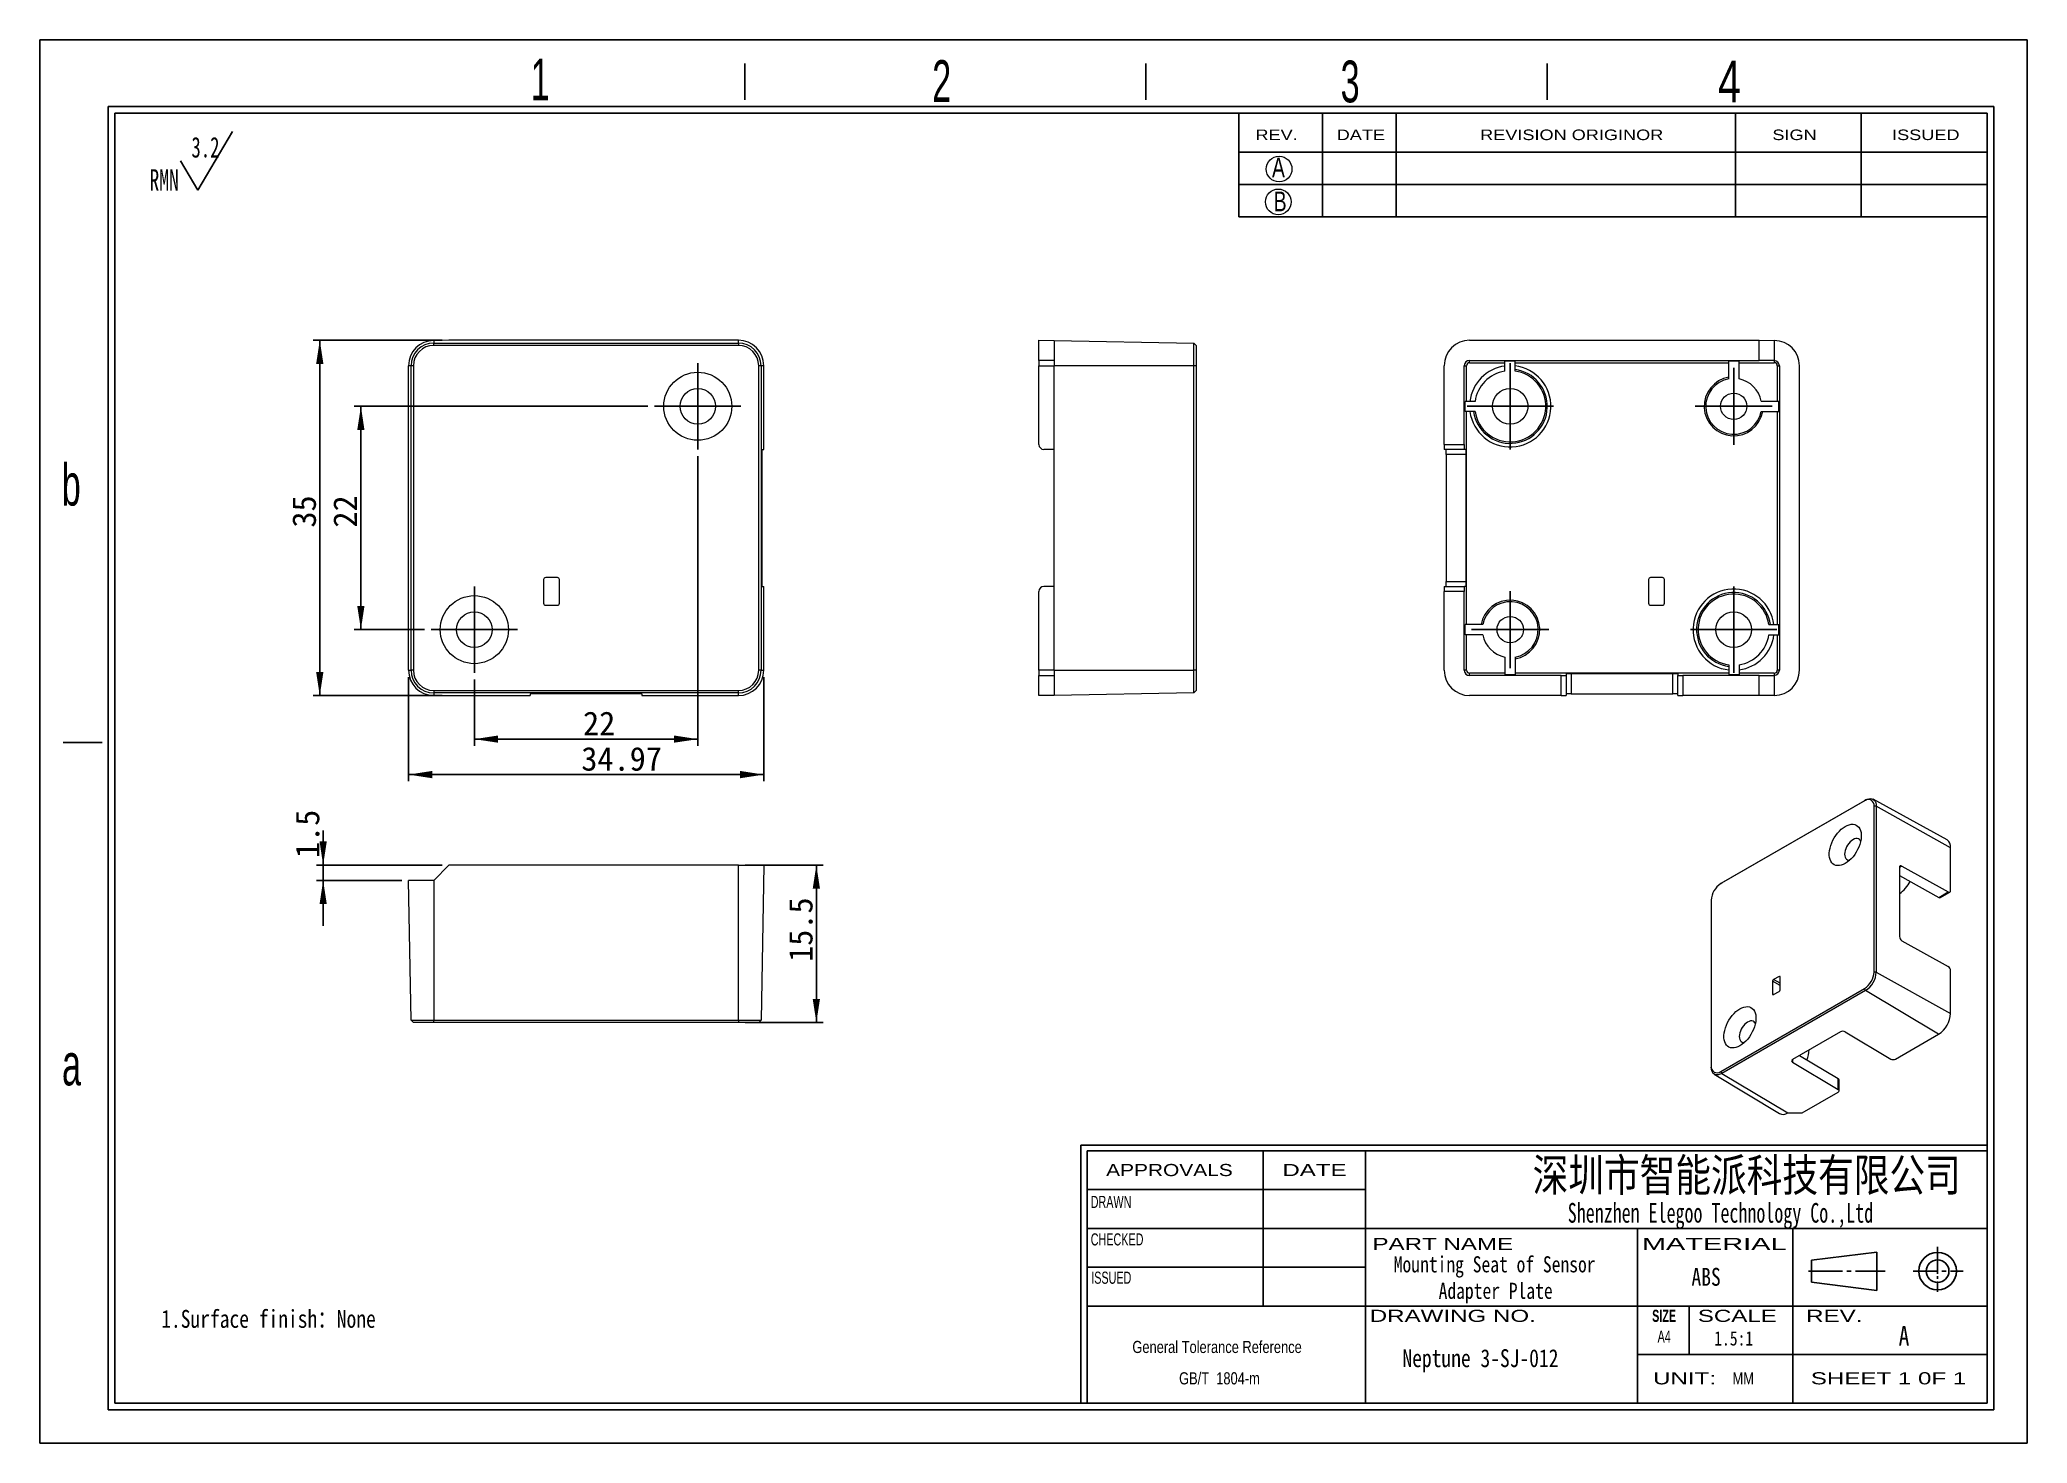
# Model space of a CAD drawing. Header units: millimetres. Extents: x 1 to 197, y 1 to 139.
import ezdxf

# ---------------------------------------------------------------- set-up
doc = ezdxf.new("R2010")
doc.units = ezdxf.units.MM
doc.header["$LTSCALE"] = 0.666667
doc.layers.add('SLD-0', color=179, linetype='Continuous')
doc.styles.add('SLDTEXTSTYLE0', font='SIMSUN.TTC', dxfattribs={"width": 0.67})
doc.styles.add('SLDTEXTSTYLE1', font='SIMSUN.TTC', dxfattribs={"width": 0.8})
doc.styles.add('SLDTEXTSTYLE10', font='ARIAL.TTF', dxfattribs={"width": 0.7584})
doc.styles.add('SLDTEXTSTYLE11', font='ARIAL.TTF', dxfattribs={"width": 1.2324})
doc.styles.add('SLDTEXTSTYLE12', font='ARIAL.TTF', dxfattribs={"width": 1.7064})
doc.styles.add('SLDTEXTSTYLE13', font='SIMSUN.TTC', dxfattribs={"width": 0.8, "bigfont": 'bigfont'})
doc.styles.add('SLDTEXTSTYLE14', font='SIMKAI.TTF', dxfattribs={"width": 0.67})
doc.styles.add('SLDTEXTSTYLE15', font='SIMSUN.TTC')
doc.styles.add('SLDTEXTSTYLE2', font='SIMFANG.TTF', dxfattribs={"width": 0.8})
doc.styles.add('SLDTEXTSTYLE3', font='SIMSUN.TTC', dxfattribs={"width": 0.8})
doc.styles.add('SLDTEXTSTYLE4', font='SIMSUN.TTC', dxfattribs={"width": 0.8, "bigfont": 'bigfont'})
doc.styles.add('SLDTEXTSTYLE5', font='ARIAL.TTF', dxfattribs={"width": 0.63516})
doc.styles.add('SLDTEXTSTYLE6', font='GOTHIC.TTF', dxfattribs={"width": 0.7304})
doc.styles.add('SLDTEXTSTYLE7', font='GOTHIC.TTF', dxfattribs={"width": 0.61171})
doc.styles.add('SLDTEXTSTYLE8', font='ARIALBD.TTF', dxfattribs={"width": 0.63516})
doc.styles.add('SLDTEXTSTYLE9', font='ARIAL.TTF', dxfattribs={"width": 1.422})
doc.dimstyles.new('SLDDIMSTYLE0', dxfattribs={"dimtxt": 2.333333, "dimasz": 2.333333, "dimexe": 0, "dimexo": 0.0625, "dimgap": 0.583333, "dimtad": 2, "dimrnd": 1e-09, "dimzin": 12, "dimdsep": 46, "dimtxsty": 'SLDTEXTSTYLE0', "dimsah": 1, "dimcen": 0.09, "dimadec": 0, "dimazin": 3, "dimtfac": 1, "dimtofl": 0, "dimtmove": 0, "dimatfit": 3, "dimfxl": 0, "dimfrac": 2, "dimtolj": 1, "dimtzin": 12, "dimarcsym": 0})
doc.dimstyles.new('SLDDIMSTYLE1', dxfattribs={"dimtxt": 2.333333, "dimasz": 2.333333, "dimexe": 0, "dimexo": 0.0625, "dimgap": 0.583333, "dimtad": 2, "dimrnd": 1e-09, "dimzin": 12, "dimdsep": 46, "dimtxsty": 'SLDTEXTSTYLE0', "dimsah": 1, "dimcen": 0.09, "dimadec": 0, "dimazin": 3, "dimtfac": 1, "dimtmove": 0, "dimatfit": 0, "dimfxl": 0, "dimfrac": 2, "dimtolj": 1, "dimtzin": 12, "dimarcsym": 0})

# ---------------------------------------------------------------- blocks, each defined once
blk = doc.blocks.new('SW_NOTE_0')
at = {"layer": 'SLD-0', "color": 0}
for q in [(8.18, 6.17), (3.07, 3.28)]:
    blk.add_line((4.77, 0.4), q, dxfattribs=at)
at = {"layer": 'SLD-0', "color": 0, "attachment_point": 1, "style": 'SLDTEXTSTYLE0'}
for s, insert, char_height in [('3.2', (4.13, 5.63), 2.021), ('RMN', (0, 2.46), 2.117)]:
    blk.add_mtext(s, dxfattribs=dict(at, insert=insert, char_height=char_height))
blk = doc.blocks.new('SW_NOTE_1')
at = {"layer": 'SLD-0', "color": 0, "char_height": 1.5875, "attachment_point": 2, "style": 'SLDTEXTSTYLE3'}
for s, insert in [('Mounting Seat of Sensor ', (9.05, 1.85)), ('Adapter Plate', (9.15, -0.76))]:
    blk.add_mtext(s, dxfattribs=dict(at, insert=insert))
blk = doc.blocks.new('SW_NOTE_2')
at = {"layer": 'SLD-0', "color": 0, "char_height": 1.1951, "attachment_point": 2, "style": 'SLDTEXTSTYLE10'}
for s, insert in [('General Tolerance Reference ', (8.68, 1.54)), (' GB/T  1804-m', (8.74, -1.55))]:
    blk.add_mtext(s, dxfattribs=dict(at, insert=insert))
blk = doc.blocks.new('_D')
at = {"layer": 'SLD-0', "color": 5}
for p, q in [((40.68, 109.51), (27.97, 109.51)), ((28.63, 109.51), (28.63, 74.51)), ((40.68, 74.51), (27.97, 74.51))]:
    blk.add_line(p, q, dxfattribs=at)
for points in [[(28.63, 109.51), (28.27, 107.17), (28.99, 107.17)], [(28.63, 74.51), (28.99, 76.84), (28.27, 76.84)]]:
    blk.add_solid(points, dxfattribs=at)
at = {"layer": 'SLD-0', "color": 5, "insert": (25.92, 91.06), "char_height": 2.333, "attachment_point": 1, "rotation": 90, "style": 'SLDTEXTSTYLE15'}
blk.add_mtext('35', dxfattribs=at)
blk = doc.blocks.new('_D_1')
at = {"layer": 'SLD-0', "color": 5}
for p, q in [((37.37, 76.34), (37.37, 66.07)), ((72.35, 76.34), (72.35, 66.07)), ((37.37, 66.73), (72.35, 66.73))]:
    blk.add_line(p, q, dxfattribs=at)
for points in [[(37.37, 66.73), (39.71, 66.37), (39.71, 67.09)], [(72.35, 66.73), (70.01, 67.09), (70.01, 66.37)]]:
    blk.add_solid(points, dxfattribs=at)
at = {"layer": 'SLD-0', "color": 5, "insert": (54.38, 69.45), "char_height": 2.333, "attachment_point": 1, "style": 'SLDTEXTSTYLE15'}
blk.add_mtext('34.97', dxfattribs=at)
blk = doc.blocks.new('_D_2')
at = {"layer": 'SLD-0', "color": 5}
for p, q in [((60.93, 103.01), (32.01, 103.01)), ((32.68, 103.01), (32.68, 81.01)), ((38.93, 81.01), (32.01, 81.01))]:
    blk.add_line(p, q, dxfattribs=at)
for points in [[(32.68, 103.01), (32.32, 100.67), (33.03, 100.67)], [(32.68, 81.01), (33.03, 83.34), (32.32, 83.34)]]:
    blk.add_solid(points, dxfattribs=at)
at = {"layer": 'SLD-0', "color": 5, "insert": (29.96, 91.06), "char_height": 2.333, "attachment_point": 1, "rotation": 90, "style": 'SLDTEXTSTYLE15'}
blk.add_mtext('22', dxfattribs=at)
blk = doc.blocks.new('_D_3')
at = {"layer": 'SLD-0', "color": 5}
for p, q in [((65.85, 98.09), (65.85, 69.56)), ((43.85, 76.09), (43.85, 69.56)), ((43.85, 70.22), (65.85, 70.22))]:
    blk.add_line(p, q, dxfattribs=at)
for points in [[(43.85, 70.22), (46.18, 69.87), (46.18, 70.58)], [(65.85, 70.22), (63.51, 70.58), (63.51, 69.87)]]:
    blk.add_solid(points, dxfattribs=at)
at = {"layer": 'SLD-0', "color": 5, "insert": (54.55, 72.94), "char_height": 2.333, "attachment_point": 1, "style": 'SLDTEXTSTYLE15'}
blk.add_mtext('22', dxfattribs=at)
blk = doc.blocks.new('SW_CENTERMARKSYMBOL_0')
at = {"layer": 'SLD-0', "color": 0}
for p, q in [((0, 2.5), (0, 4.25)), ((0, 0), (0, 2.5)), ((-2.5, 0), (-4.25, 0)), ((0, 0), (-2.5, 0)), ((0, 0), (0, -2.5)), ((0, 0), (2.5, 0)), ((2.5, 0), (4.25, 0)), ((0, -2.5), (0, -4.25))]:
    blk.add_line(p, q, dxfattribs=at)
blk = doc.blocks.new('SW_CENTERMARKSYMBOL_1')
at = {"layer": 'SLD-0', "color": 0}
for p, q in [((0, 2.5), (0, 4.25)), ((0, 0), (0, 2.5)), ((-2.5, 0), (-4.25, 0)), ((0, 0), (-2.5, 0)), ((0, 0), (0, -2.5)), ((0, 0), (2.5, 0)), ((2.5, 0), (4.25, 0)), ((0, -2.5), (0, -4.25))]:
    blk.add_line(p, q, dxfattribs=at)
blk = doc.blocks.new('SW_CENTERMARKSYMBOL_2')
at = {"layer": 'SLD-0', "color": 0}
for p, q in [((0, 2.5), (0, 4.25)), ((0, 0), (0, 2.5)), ((-2.5, 0), (-4.25, 0)), ((0, 0), (-2.5, 0)), ((0, 0), (0, -2.5)), ((0, 0), (2.5, 0)), ((2.5, 0), (4.25, 0)), ((0, -2.5), (0, -4.25))]:
    blk.add_line(p, q, dxfattribs=at)
blk = doc.blocks.new('SW_CENTERMARKSYMBOL_3')
at = {"layer": 'SLD-0', "color": 0}
for p, q in [((0, 2.5), (0, 4.25)), ((0, 0), (0, 2.5)), ((-2.5, 0), (-4.25, 0)), ((0, 0), (-2.5, 0)), ((0, 0), (0, -2.5)), ((0, 0), (2.5, 0)), ((2.5, 0), (4.25, 0)), ((0, -2.5), (0, -4.25))]:
    blk.add_line(p, q, dxfattribs=at)
blk = doc.blocks.new('SW_CENTERMARKSYMBOL_4')
at = {"layer": 'SLD-0', "color": 0}
for p, q in [((0, 2.5), (0, 3.8)), ((0, 0), (0, 2.5)), ((-2.5, 0), (-3.8, 0)), ((0, 0), (-2.5, 0)), ((0, 0), (0, -2.5)), ((0, 0), (2.5, 0)), ((2.5, 0), (3.8, 0)), ((0, -2.5), (0, -3.8))]:
    blk.add_line(p, q, dxfattribs=at)
blk = doc.blocks.new('SW_CENTERMARKSYMBOL_5')
at = {"layer": 'SLD-0', "color": 0}
for p, q in [((0, 2.5), (0, 3.8)), ((0, 0), (0, 2.5)), ((-2.5, 0), (-3.8, 0)), ((0, 0), (-2.5, 0)), ((0, 0), (0, -2.5)), ((0, 0), (2.5, 0)), ((2.5, 0), (3.8, 0)), ((0, -2.5), (0, -3.8))]:
    blk.add_line(p, q, dxfattribs=at)
blk = doc.blocks.new('SW_CENTERMARKSYMBOL_6')
at = {"layer": 'SLD-0', "color": 0}
for p, q in [((0, 2.5), (0, 4.25)), ((0, 0), (0, 2.5)), ((-2.5, 0), (-4.25, 0)), ((0, 0), (-2.5, 0)), ((0, 0), (0, -2.5)), ((0, 0), (2.5, 0)), ((2.5, 0), (4.25, 0)), ((0, -2.5), (0, -4.25))]:
    blk.add_line(p, q, dxfattribs=at)
blk = doc.blocks.new('SW_CENTERMARKSYMBOL_7')
at = {"layer": 'SLD-0', "color": 0}
for p, q in [((0, 2.5), (0, 4.25)), ((0, 0), (0, 2.5)), ((-2.5, 0), (-4.25, 0)), ((0, 0), (-2.5, 0)), ((0, 0), (0, -2.5)), ((0, 0), (2.5, 0)), ((2.5, 0), (4.25, 0)), ((0, -2.5), (0, -4.25))]:
    blk.add_line(p, q, dxfattribs=at)
blk = doc.blocks.new('_D_4')
at = {"layer": 'SLD-0', "color": 5}
for p, q in [((70.51, 57.81), (78.19, 57.81)), ((77.52, 57.81), (77.52, 42.31)), ((70.51, 42.31), (78.19, 42.31))]:
    blk.add_line(p, q, dxfattribs=at)
for points in [[(77.52, 57.81), (77.16, 55.48), (77.88, 55.48)], [(77.52, 42.31), (77.88, 44.64), (77.16, 44.64)]]:
    blk.add_solid(points, dxfattribs=at)
at = {"layer": 'SLD-0', "color": 5, "insert": (74.81, 48.28), "char_height": 2.333, "attachment_point": 1, "rotation": 90, "style": 'SLDTEXTSTYLE15'}
blk.add_mtext('15.5', dxfattribs=at)
blk = doc.blocks.new('_D_5')
at = {"layer": 'SLD-0', "color": 5}
for p, q in [((28.96, 57.81), (28.96, 61.23)), ((40.68, 57.81), (28.3, 57.81)), ((28.96, 57.81), (28.96, 56.31)), ((36.71, 56.31), (28.3, 56.31)), ((28.96, 56.31), (28.96, 51.82))]:
    blk.add_line(p, q, dxfattribs=at)
for points in [[(28.96, 57.81), (29.32, 60.14), (28.61, 60.14)], [(28.96, 56.31), (28.61, 53.98), (29.32, 53.98)]]:
    blk.add_solid(points, dxfattribs=at)
at = {"layer": 'SLD-0', "color": 5, "insert": (26.25, 58.51), "char_height": 2.333, "attachment_point": 1, "rotation": 90, "style": 'SLDTEXTSTYLE15'}
blk.add_mtext('1.5', dxfattribs=at)

msp = doc.modelspace()

# ---------------------------------------------------------------- linework, layer by layer
at = {"color": 7, "linetype": 'Continuous', "lineweight": 15}
for p, q in [((41.347, 109.506), (39.847, 109.48)), ((39.847, 109.48), (39.847, 109.24)), ((39.847, 109.006), (39.847, 109.24)), ((39.847, 109.24), (69.847, 109.24)), ((69.847, 109.006), (39.847, 109.006)), ((69.847, 109.506), (41.347, 109.506)), ((69.847, 109.24), (69.847, 109.506)), ((69.847, 109.24), (69.847, 109.006)), ((99.428, 107.532), (99.428, 109.506)), ((99.428, 109.506), (100.928, 109.48)), ((100.928, 109.48), (114.694, 109.24)), ((100.928, 109.48), (100.928, 107.006)), ((114.694, 107.006), (114.694, 109.24)), ((114.928, 109.006), (114.694, 109.24)), ((114.928, 109.006), (114.928, 107.006)), ((141.835, 109.506), (170.335, 109.506)), ((170.335, 107.532), (170.335, 109.506)), ((170.335, 109.506), (171.835, 109.48)), ((171.835, 109.48), (171.835, 107.506)), ((37.613, 107.006), (37.373, 107.006)), ((37.373, 77.006), (37.373, 107.006)), ((37.613, 77.006), (37.613, 107.006)), ((37.847, 107.006), (37.613, 107.006)), ((37.847, 107.006), (37.847, 77.006)), ((71.847, 77.006), (71.847, 107.006)), ((72.08, 107.006), (71.847, 107.006)), ((72.08, 107.006), (72.08, 77.006)), ((72.347, 107.006), (72.08, 107.006)), ((72.347, 99.256), (72.347, 107.006)), ((100.928, 107.506), (99.428, 107.532)), ((99.428, 107.532), (99.428, 107.006)), ((99.428, 99.256), (99.428, 107.006)), ((114.694, 107.006), (100.928, 107.006)), ((100.928, 77.006), (100.928, 107.006)), ((114.694, 77.006), (114.694, 107.006)), ((114.928, 107.006), (114.694, 107.006)), ((114.928, 107.006), (114.928, 77.006)), ((139.335, 99.256), (139.335, 107.006)), ((141.309, 99.256), (141.309, 107.006)), ((141.309, 107.006), (141.544, 107.006)), ((141.544, 103.481), (141.544, 107.006)), ((141.835, 107.532), (170.335, 107.532)), ((141.835, 107.297), (141.835, 107.532)), ((141.835, 107.297), (145.307, 107.297)), ((146.307, 107.454), (145.307, 107.454)), ((145.307, 106.466), (145.307, 107.454)), ((146.307, 106.474), (146.307, 107.454)), ((146.307, 107.297), (167.362, 107.297)), ((168.362, 107.454), (167.362, 107.454)), ((167.362, 105.715), (167.362, 107.454)), ((168.362, 105.705), (168.362, 107.454)), ((168.362, 107.297), (171.835, 107.297)), ((171.835, 107.506), (170.335, 107.532)), ((171.835, 107.506), (171.835, 107.297)), ((172.125, 107.006), (172.335, 107.006)), ((172.125, 107.006), (172.125, 103.506)), ((172.335, 107.006), (172.335, 77.006)), ((174.309, 77.006), (174.309, 107.006)), ((141.387, 102.481), (141.387, 103.481)), ((142.367, 103.481), (141.387, 103.481)), ((142.374, 102.481), (141.387, 102.481)), ((141.544, 81.506), (141.544, 102.481)), ((170.539, 103.506), (172.282, 103.506)), ((170.539, 102.506), (172.282, 102.506)), ((172.125, 102.506), (172.125, 81.506)), ((172.282, 102.506), (172.282, 103.506)), ((72.163, 98.256), (72.163, 85.756)), ((72.172, 98.756), (72.338, 98.756)), ((100.928, 98.756), (99.928, 98.756)), ((139.335, 99.256), (141.309, 99.256)), ((141.317, 98.756), (139.343, 98.756)), ((141.492, 98.256), (139.518, 98.256)), ((139.518, 98.256), (139.518, 85.756)), ((141.483, 98.756), (141.317, 98.756)), ((141.492, 85.756), (141.492, 98.256)), ((52.02, 86.131), (50.87, 86.131)), ((160.811, 86.131), (159.661, 86.131)), ((50.67, 85.931), (50.67, 83.605)), ((52.22, 83.605), (52.22, 85.931)), ((72.172, 85.256), (72.338, 85.256)), ((72.347, 77.006), (72.347, 84.756)), ((99.428, 77.006), (99.428, 84.756)), ((100.928, 85.256), (99.928, 85.256)), ((141.309, 84.756), (139.335, 84.756)), ((139.335, 77.006), (139.335, 84.756)), ((139.343, 85.256), (141.317, 85.256)), ((139.518, 85.756), (141.492, 85.756)), ((141.309, 77.006), (141.309, 84.756)), ((141.483, 85.256), (141.317, 85.256)), ((159.461, 85.931), (159.461, 83.605)), ((161.011, 83.605), (161.011, 85.931)), ((50.87, 83.405), (52.02, 83.405)), ((159.661, 83.405), (160.811, 83.405)), ((141.387, 80.506), (141.387, 81.506)), ((143.131, 81.506), (141.387, 81.506)), ((143.131, 80.506), (141.387, 80.506)), ((141.544, 77.006), (141.544, 80.506)), ((171.299, 81.506), (172.282, 81.506)), ((171.299, 80.506), (172.282, 80.506)), ((172.125, 80.506), (172.125, 77.006)), ((172.282, 80.506), (172.282, 81.506)), ((145.307, 78.307), (145.307, 76.558)), ((146.307, 78.297), (146.307, 76.558)), ((37.373, 77.006), (37.613, 77.006)), ((37.847, 77.006), (37.613, 77.006)), ((72.08, 77.006), (71.847, 77.006)), ((72.08, 77.006), (72.347, 77.006)), ((99.428, 77.006), (99.428, 76.48)), ((99.428, 76.48), (100.928, 76.506)), ((99.428, 74.506), (99.428, 76.48)), ((100.928, 77.006), (114.694, 77.006)), ((100.928, 77.006), (100.928, 74.532)), ((114.694, 74.773), (114.694, 77.006)), ((114.928, 77.006), (114.694, 77.006)), ((114.928, 77.006), (114.928, 75.006)), ((141.544, 77.006), (141.309, 77.006)), ((141.835, 76.48), (141.835, 76.716)), ((145.307, 76.716), (141.835, 76.716)), ((150.835, 76.48), (141.835, 76.48)), ((146.307, 76.558), (145.307, 76.558)), ((167.362, 76.716), (146.307, 76.716)), ((150.835, 74.506), (150.835, 76.48)), ((151.335, 76.654), (151.335, 76.489)), ((151.335, 76.489), (151.335, 74.515)), ((161.835, 76.663), (151.835, 76.663)), ((151.835, 76.663), (151.835, 74.689)), ((161.835, 74.689), (161.835, 76.663)), ((162.335, 76.654), (162.335, 76.489)), ((162.335, 74.515), (162.335, 76.489)), ((170.335, 76.48), (162.835, 76.48)), ((162.835, 76.48), (162.835, 74.506)), ((167.362, 77.538), (167.362, 76.558)), ((168.362, 76.558), (167.362, 76.558)), ((168.362, 77.546), (168.362, 76.558)), ((171.835, 76.716), (168.362, 76.716)), ((170.335, 76.48), (171.835, 76.506)), ((170.335, 74.506), (170.335, 76.48)), ((171.835, 76.716), (171.835, 76.506)), ((171.835, 76.506), (171.835, 74.532)), ((172.335, 77.006), (172.125, 77.006)), ((39.847, 75.006), (69.847, 75.006)), ((39.847, 75.006), (39.847, 74.773)), ((69.847, 74.773), (39.847, 74.773)), ((39.847, 74.773), (39.847, 74.532)), ((39.847, 74.532), (41.347, 74.506)), ((41.347, 74.506), (48.847, 74.506)), ((49.347, 74.681), (49.347, 74.515)), ((59.847, 74.689), (49.847, 74.689)), ((60.347, 74.681), (60.347, 74.515)), ((60.847, 74.506), (69.847, 74.506)), ((69.847, 74.773), (69.847, 75.006)), ((69.847, 74.506), (69.847, 74.773)), ((100.928, 74.532), (99.428, 74.506)), ((114.694, 74.773), (100.928, 74.532)), ((114.928, 75.006), (114.694, 74.773)), ((150.835, 74.506), (141.835, 74.506)), ((151.835, 74.689), (161.835, 74.689)), ((170.335, 74.506), (162.835, 74.506)), ((171.835, 74.532), (170.335, 74.506)), ((180.709, 64.155), (166.567, 55.991)), ((166.677, 56.055), (180.819, 64.219)), ((180.819, 64.219), (180.709, 64.155)), ((188.839, 60.297), (181.555, 64.298)), ((181.652, 47.28), (181.652, 63.611)), ((181.872, 63.611), (181.652, 63.611)), ((181.872, 63.611), (181.872, 47.28)), ((189.195, 59.529), (181.872, 63.611)), ((189.195, 55.31), (189.195, 59.529)), ((41.347, 57.809), (39.847, 56.309)), ((69.847, 57.809), (41.347, 57.809)), ((69.847, 42.543), (69.847, 57.809)), ((69.847, 57.809), (72.347, 57.809)), ((72.347, 57.809), (72.08, 42.543)), ((184.158, 57.573), (184.158, 50.768)), ((184.158, 56.789), (188.024, 54.634)), ((184.398, 57.711), (188.955, 55.171)), ((37.613, 42.543), (37.373, 56.309)), ((39.847, 56.309), (37.373, 56.309)), ((39.847, 56.309), (39.847, 42.543)), ((166.567, 55.991), (166.677, 56.055)), ((188.024, 54.634), (188.955, 55.171)), ((188.194, 54.619), (189.124, 55.156)), ((165.624, 54.358), (165.624, 38.027)), ((184.398, 50.363), (188.955, 47.822)), ((181.872, 47.28), (181.652, 47.28)), ((181.872, 47.28), (189.195, 43.198)), ((189.195, 43.198), (189.195, 47.417)), ((166.567, 37.483), (180.709, 45.647)), ((180.819, 45.456), (166.677, 37.292)), ((171.669, 46.375), (171.669, 45.109)), ((172.306, 46.851), (171.764, 46.538)), ((171.764, 45.055), (172.306, 45.368)), ((172.4, 45.531), (172.4, 46.797)), ((180.819, 45.456), (180.709, 45.647)), ((188.016, 41.156), (180.819, 45.456)), ((37.613, 42.543), (39.847, 42.543)), ((37.847, 42.309), (37.613, 42.543)), ((39.847, 42.309), (37.847, 42.309)), ((39.847, 42.543), (69.847, 42.543)), ((39.847, 42.309), (39.847, 42.543)), ((69.847, 42.309), (39.847, 42.309)), ((69.847, 42.543), (72.08, 42.543)), ((69.847, 42.543), (69.847, 42.309)), ((71.847, 42.309), (69.847, 42.309)), ((72.08, 42.543), (71.847, 42.309)), ((178.352, 41.392), (173.638, 38.671)), ((178.824, 41.388), (183.302, 38.712)), ((183.773, 38.707), (188.016, 41.156)), ((165.624, 38.027), (165.624, 37.9)), ((165.924, 37.224), (172.332, 33.339)), ((166.567, 37.483), (166.677, 37.292)), ((166.677, 37.292), (173.167, 33.415)), ((173.638, 38.394), (178.117, 35.719)), ((174.317, 39.063), (178.117, 36.793)), ((174.581, 33.401), (178.117, 35.442)), ((178.117, 35.719), (178.117, 36.793)), ((178.214, 35.579), (178.214, 36.654)), ((173.167, 33.415), (174.581, 33.401))]:
    msp.add_line(p, q, dxfattribs=at)
at = {"color": 8, "linetype": 'Continuous', "lineweight": 15}
for p, q in [((99.428, 107.006), (100.928, 107.006)), ((100.928, 77.006), (99.428, 77.006)), ((184.398, 57.711), (184.158, 57.573)), ((172.4, 45.953), (171.669, 46.375)), ((171.764, 45.055), (171.669, 45.109)), ((172.4, 46.171), (171.764, 46.538)), ((172.4, 46.797), (172.306, 46.851)), ((173.638, 38.671), (173.638, 38.394))]:
    msp.add_line(p, q, dxfattribs=at)
at = {"color": 7, "linetype": 'Continuous', "lineweight": 15, "flags": 128}
for points in [[(180.819, 64.219), (180.984, 64.299), (181.145, 64.347), (181.297, 64.362), (181.438, 64.344), (181.564, 64.292), (181.671, 64.209), (181.757, 64.096), (181.821, 63.957), (181.859, 63.793), (181.872, 63.611)], [(178.824, 57.977), (178.626, 57.877), (178.431, 57.807), (178.242, 57.769), (178.063, 57.763), (177.895, 57.789), (177.743, 57.847), (177.607, 57.935), (177.49, 58.053), (177.395, 58.199), (177.322, 58.37), (177.272, 58.563), (177.248, 58.776), (177.248, 59.005), (177.272, 59.247), (177.322, 59.497), (177.395, 59.752), (177.49, 60.008), (177.607, 60.26), (177.743, 60.506), (177.895, 60.74), (178.063, 60.959), (178.242, 61.16), (178.431, 61.34), (178.626, 61.495), (178.824, 61.624), (179.022, 61.724), (179.216, 61.793), (179.405, 61.831), (179.584, 61.838), (179.752, 61.811), (179.905, 61.754), (180.04, 61.665), (180.157, 61.547), (180.253, 61.402), (180.326, 61.231), (180.375, 61.038), (180.4, 60.825), (180.4, 60.596), (180.375, 60.354), (180.326, 60.104), (180.253, 59.849), (180.157, 59.593), (180.04, 59.34), (179.905, 59.095), (179.752, 58.861), (179.584, 58.641), (179.405, 58.44), (179.216, 58.261), (179.022, 58.105), (178.824, 57.977)], [(180.34, 60.169), (180.292, 60.254), (180.21, 60.342), (180.108, 60.401), (179.99, 60.428), (179.86, 60.423), (179.721, 60.386), (179.578, 60.318), (179.435, 60.22), (179.296, 60.097), (179.165, 59.952), (179.048, 59.789), (178.946, 59.612), (178.863, 59.429), (178.803, 59.243), (178.765, 59.061), (178.753, 58.889), (178.765, 58.73), (178.803, 58.592), (178.863, 58.476), (178.946, 58.388), (179.048, 58.329), (179.165, 58.302), (179.263, 58.303)], [(168.453, 40.014), (168.255, 39.914), (168.06, 39.844), (167.871, 39.806), (167.692, 39.8), (167.524, 39.826), (167.372, 39.884), (167.236, 39.973), (167.119, 40.091), (167.024, 40.236), (166.951, 40.407), (166.901, 40.6), (166.877, 40.813), (166.877, 41.042), (166.901, 41.284), (166.951, 41.534), (167.024, 41.789), (167.119, 42.045), (167.236, 42.297), (167.372, 42.543), (167.524, 42.777), (167.692, 42.996), (167.871, 43.197), (168.06, 43.377), (168.255, 43.532), (168.453, 43.661), (168.651, 43.761), (168.845, 43.83), (169.034, 43.869), (169.214, 43.875), (169.381, 43.849), (169.534, 43.791), (169.67, 43.702), (169.786, 43.584), (169.882, 43.439), (169.955, 43.268), (170.004, 43.075), (170.029, 42.862), (170.029, 42.633), (170.004, 42.391), (169.955, 42.141), (169.882, 41.886), (169.786, 41.63), (169.67, 41.377), (169.534, 41.132), (169.381, 40.898), (169.214, 40.679), (169.034, 40.477), (168.845, 40.298), (168.651, 40.142), (168.453, 40.014)], [(169.97, 42.206), (169.921, 42.291), (169.839, 42.379), (169.737, 42.438), (169.619, 42.465), (169.489, 42.46), (169.35, 42.423), (169.207, 42.355), (169.064, 42.257), (168.925, 42.134), (168.794, 41.989), (168.677, 41.826), (168.575, 41.649), (168.493, 41.466), (168.432, 41.28), (168.395, 41.098), (168.382, 40.926), (168.395, 40.768), (168.432, 40.629), (168.493, 40.513), (168.575, 40.425), (168.677, 40.366), (168.794, 40.339), (168.892, 40.34)], [(166.677, 37.292), (166.512, 37.212), (166.352, 37.164), (166.199, 37.149), (166.058, 37.167), (165.933, 37.218), (165.825, 37.301), (165.739, 37.414), (165.676, 37.554), (165.637, 37.717), (165.624, 37.9)]]:
    msp.add_lwpolyline(points, dxfattribs=at)
at = {"color": 7, "linetype": 'Continuous', "lineweight": 15}
for centre, radius in [((65.847, 103.006), 3.35), ((65.847, 103.006), 1.75), ((145.835, 103.006), 1.75), ((167.835, 103.006), 1.3), ((43.847, 81.006), 3.35), ((43.847, 81.006), 1.75), ((145.835, 81.006), 1.3), ((167.835, 81.006), 1.75)]:
    msp.add_circle(centre, radius, dxfattribs=at)
for centre, radius, start, end in [((39.847, 107.006), 2.474, 90, 180), ((39.847, 107.006), 2.234, 90, 180), ((39.847, 107.006), 2, 90, 180), ((69.847, 107.006), 2.5, 0, 90), ((69.847, 107.006), 2.234, 0, 90), ((69.847, 107.006), 2, 0, 90), ((141.835, 107.006), 2.5, 90, 180), ((171.835, 107.006), 2.474, 0, 90), ((141.835, 107.006), 0.526, 90, 180), ((141.835, 107.006), 0.291, 90, 180), ((145.835, 103.006), 4, 97.57788, 173.18654), ((145.835, 103.006), 4, 187.54835, 83.21602), ((145.835, 103.006), 3.651, 188.27472, 82.56404), ((145.835, 103.006), 3.5, 98.66823, 172.20753), ((145.835, 103.006), 3.5, 188.6344, 82.24129), ((167.835, 103.006), 2.907, 99.35346, 350.09629), ((167.835, 103.006), 2.75, 99.893, 349.52432), ((167.835, 103.006), 2.75, 10.47568, 78.94054), ((171.835, 107.006), 0.5, 0, 90), ((171.835, 107.006), 0.291, 0, 90), ((99.928, 99.256), 0.5, 180, 270), ((50.87, 85.931), 0.2, 90, 180), ((52.02, 85.931), 0.2, 0, 90), ((159.661, 85.931), 0.2, 90, 180), ((160.811, 85.931), 0.2, 0, 90), ((99.928, 84.756), 0.5, 90, 180), ((167.835, 81.006), 4, 7.18076, 263.21647), ((167.835, 81.006), 3.651, 7.87132, 262.56453), ((167.835, 81.006), 3.5, 8.21321, 262.24181), ((50.87, 83.605), 0.2, 180, 270), ((52.02, 83.605), 0.2, 270, 0), ((145.835, 81.006), 2.907, 279.35408, 170.09629), ((145.835, 81.006), 2.75, 279.89366, 169.52432), ((159.661, 83.605), 0.2, 180, 270), ((160.811, 83.605), 0.2, 270, 0), ((145.835, 81.006), 2.75, 190.47568, 258.94121), ((167.835, 81.006), 3.5, 278.66875, 351.78679), ((167.835, 81.006), 4, 277.57833, 352.81924), ((39.847, 77.006), 2.474, 180, 270), ((39.847, 77.006), 2.234, 180, 270), ((39.847, 77.006), 2, 180, 270), ((69.847, 77.006), 2, 270, 0), ((69.847, 77.006), 2.234, 270, 0), ((69.847, 77.006), 2.5, 270, 0), ((141.835, 77.006), 2.5, 180, 270), ((141.835, 77.006), 0.526, 180, 270), ((141.835, 77.006), 0.291, 180, 270), ((171.835, 77.006), 2.474, 270, 0), ((171.835, 77.006), 0.5, 270, 0), ((171.835, 77.006), 0.291, 270, 0), ((181.074, 63.699), 0.584, 351.31468, 128.67457), ((188.386, 59.621), 0.814, 353.45308, 56.18537), ((167.663, 54.27), 2.04, 122.4764, 177.5236), ((182.047, 57.909), 3.598, 305.92357, 331.65012), ((179.614, 47.368), 2.04, 302.4764, 357.5236), ((179.603, 47.374), 2.272, 302.38686, 357.61314), ((171.874, 46.366), 0.205, 122.60548, 177.39452), ((171.727, 45.1), 0.0582, 170.78596, 309.20329), ((172.343, 46.806), 0.0582, 350.78596, 129.20329), ((172.195, 45.54), 0.205, 302.60548, 357.39452), ((186.654, 43.304), 2.543, 302.38686, 357.61314), ((172.052, 39.906), 3.242, 336.9121, 354.9323), ((166.202, 37.939), 0.584, 171.31468, 308.67457), ((172.687, 34.062), 0.805, 243.81658, 306.54316)]:
    msp.add_arc(centre, radius, start, end, dxfattribs=at)
for centre, major_axis, ratio, start_param, end_param in [((72.172, 98.256), (0, 0.5), 0.0174551, 0, 1.5707963), ((72.338, 99.256), (0, 0.5), 0.0174551, 3.1415927, 4.712389), ((139.343, 99.256), (0, 0.5), 0.0174551, 1.5707963, 3.1415927), ((139.509, 98.256), (0, 0.5), 0.0174551, 4.712389, 6.2831853), ((141.317, 99.256), (0, 0.5), 0.0174551, 1.5707963, 3.1415927), ((141.483, 98.256), (0, 0.5), 0.0174551, 4.712389, 6.2831853), ((72.172, 85.756), (0, 0.5), 0.0174551, 1.5707963, 3.1415927), ((72.338, 84.756), (0, 0.5), 0.0174551, 4.712389, 6.2831853), ((139.343, 84.756), (0, 0.5), 0.0174551, 0, 1.5707963), ((139.509, 85.756), (0, 0.5), 0.0174551, 3.1415927, 4.712389), ((141.317, 84.756), (0, 0.5), 0.0174551, 0, 1.5707963), ((141.483, 85.756), (0, 0.5), 0.0174551, 3.1415927, 4.712389), ((150.835, 76.489), (0.5, 0), 0.0174551, 4.712389, 6.2831853), ((151.835, 76.654), (0.5, 0), 0.0174551, 1.5707963, 3.1415927), ((161.835, 76.654), (0.5, 0), 0.0174551, 0, 1.5707963), ((162.835, 76.489), (0.5, 0), 0.0174551, 3.1415927, 4.712389), ((48.847, 74.515), (0.5, 0), 0.0174551, 4.712389, 6.2831853), ((49.847, 74.681), (0.5, 0), 0.0174551, 1.5707963, 3.1415927), ((59.847, 74.681), (0.5, 0), 0.0174551, 0, 1.5707963), ((60.847, 74.515), (0.5, 0), 0.0174551, 3.1415927, 4.712389), ((150.835, 74.515), (0.5, 0), 0.0174551, 4.712389, 6.2831853), ((151.835, 74.681), (0.5, 0), 0.0174551, 1.5707963, 3.1415927), ((161.835, 74.681), (0.5, 0), 0.0174551, 0, 1.5707963), ((162.835, 74.515), (0.5, 0), 0.0174551, 3.1415927, 4.712389), ((184.398, 57.439), (-0.171, 0.286), 0.5873687, 5.4888317, 7.0596281), ((188.955, 55.443), (-0.171, 0.286), 0.5873687, 2.3472391, 3.9180354), ((188.024, 54.906), (-0.171, 0.286), 0.5873687, 2.3472391, 3.132556), ((184.398, 50.635), (-0.171, 0.286), 0.5873687, 0.7764428, 2.3472391), ((188.955, 47.55), (-0.171, 0.286), 0.5873687, 3.9180354, 5.4888317), ((178.588, 41.251), (0.333, -0.005), 0.5872749, 0.7944333, 2.3652297), ((173.874, 38.53), (0.333, -0.005), 0.5872749, 2.3652297, 3.936026), ((183.538, 38.848), (0.333, -0.005), 0.5872749, 3.936026, 5.5068223), ((177.881, 36.657), (0.333, -0.005), 0.5872749, 0.0090352, 0.7944333), ((177.881, 35.582), (0.333, -0.005), 0.5872749, 5.5068223, 7.0776186)]:
    msp.add_ellipse(centre, major_axis=major_axis, ratio=ratio, start_param=start_param, end_param=end_param, dxfattribs=at)
at = {"layer": 'SLD-0'}
for p, q in [((1.06, 139.116), (196.738, 139.116)), ((1.06, 0.863), (1.06, 139.116)), ((196.738, 139.116), (196.738, 0.863)), ((8.45, 4.813), (8.45, 131.874)), ((8.45, 131.874), (192.788, 131.874)), ((168.012, 131.874), (168.012, 121.676)), ((180.4, 131.874), (180.4, 121.676)), ((192.788, 131.874), (192.788, 4.813)), ((192.788, 4.813), (8.45, 4.813)), ((196.738, 0.863), (1.06, 0.863))]:
    msp.add_line(p, q, dxfattribs=at)
at = {"layer": 'SLD-0', "color": 6, "linetype": 'Continuous'}
for p, q in [((70.467, 133.191), (70.467, 136.78)), ((109.968, 133.191), (109.968, 136.78)), ((149.469, 133.191), (149.469, 136.78)), ((7.792, 4.154), (7.792, 132.532)), ((7.792, 132.532), (193.446, 132.532)), ((193.446, 132.532), (193.446, 4.154)), ((7.203, 69.902), (3.379, 69.902)), ((193.446, 4.154), (7.792, 4.154))]:
    msp.add_line(p, q, dxfattribs=at)
at = {"layer": 'SLD-0', "color": 179, "linetype": 'Continuous'}
for p, q in [((119.106, 131.874), (119.106, 121.676)), ((127.367, 131.874), (127.367, 121.676)), ((134.591, 131.874), (134.591, 121.676)), ((119.106, 128.05), (192.788, 128.05)), ((119.106, 124.863), (192.788, 124.863)), ((119.106, 121.676), (192.788, 121.676)), ((192.788, 30.22), (103.553, 30.22)), ((103.553, 30.22), (103.553, 4.813)), ((192.788, 29.671), (104.191, 29.671)), ((104.191, 29.671), (104.191, 4.813)), ((121.521, 29.671), (121.521, 14.373)), ((131.598, 29.671), (131.598, 4.813)), ((131.598, 25.846), (104.191, 25.846)), ((192.788, 22.022), (104.191, 22.022)), ((158.369, 22.022), (158.369, 4.813)), ((173.666, 4.813), (173.666, 22.022)), ((175.503, 18.903), (181.925, 19.692)), ((181.925, 15.897), (181.925, 19.692)), ((187.913, 17.566), (187.913, 20.211)), ((131.598, 18.198), (104.191, 18.198)), ((175.19, 17.822), (178.553, 17.822)), ((175.503, 16.738), (175.503, 18.903)), ((178.974, 17.822), (179.394, 17.822)), ((179.815, 17.822), (182.757, 17.822)), ((187.913, 17.822), (185.512, 17.822)), ((188.333, 17.822), (188.754, 17.822)), ((189.174, 17.822), (190.435, 17.822)), ((175.503, 16.738), (181.925, 15.897)), ((187.913, 17.311), (187.913, 17.055)), ((187.913, 16.8), (187.913, 15.778)), ((192.788, 14.373), (104.191, 14.373)), ((163.468, 14.373), (163.468, 9.593)), ((158.369, 9.593), (192.788, 9.593))]:
    msp.add_line(p, q, dxfattribs=at)
at = {"layer": 'SLD-0', "lineweight": 0}
for centre in [(123.081, 126.376), (123, 123.143)]:
    msp.add_circle(centre, 1.263, dxfattribs=at)
at = {"layer": 'SLD-0', "color": 179, "linetype": 'Continuous'}
for radius in [1.848, 1.113]:
    msp.add_circle((187.913, 17.822), radius, dxfattribs=at)

# ---------------------------------------------------------------- block references
at = {"layer": 'SLD-0'}
for name, p in [('SW_NOTE_0', (11.863, 123.905)), ('SW_NOTE_1', (135.25, 17.434))]:
    msp.add_blockref(name, p, dxfattribs=at)
at = {"layer": 'SLD-0', "color": 1}
for name, p in [('SW_CENTERMARKSYMBOL_1', (65.847, 103.006)), ('SW_CENTERMARKSYMBOL_7', (145.835, 103.006)), ('SW_CENTERMARKSYMBOL_4', (167.835, 103.006)), ('SW_CENTERMARKSYMBOL_0', (43.847, 81.006)), ('SW_CENTERMARKSYMBOL_5', (145.835, 81.006)), ('SW_CENTERMARKSYMBOL_6', (167.835, 81.006))]:
    msp.add_blockref(name, p, dxfattribs=at)
at = {"layer": 'SLD-0', "color": 6}
for name, p in [('SW_CENTERMARKSYMBOL_3', (65.847, 103.006)), ('SW_CENTERMARKSYMBOL_2', (43.847, 81.006))]:
    msp.add_blockref(name, p, dxfattribs=at)
at = {"layer": 'SLD-0', "color": 179}
msp.add_blockref('SW_NOTE_2', (108.292, 9.407), dxfattribs=at)

# ---------------------------------------------------------------- texts
at = {"layer": 'SLD-0'}
for s, insert, char_height, attachment_point, style in [('1', (49.407, 137.266), 4.115, 1, 'SLDTEXTSTYLE7'), ('2', (88.925, 137.103), 4.115, 1, 'SLDTEXTSTYLE7'), ('3', (129.138, 137.062), 4.115, 1, 'SLDTEXTSTYLE7'), ('4', (166.294, 137.058), 4.115, 1, 'SLDTEXTSTYLE6'), ('A', (122.385, 127.501), 1.936, 1, 'SLDTEXTSTYLE6'), ('B', (122.555, 124.158), 1.936, 1, 'SLDTEXTSTYLE6'), ('b', (3.223, 97.346), 4.115, 1, 'SLDTEXTSTYLE7'), ('a', (3.253, 40.234), 4.115, 1, 'SLDTEXTSTYLE7'), ('\\M+1905B圳\\M+18E73\\M+19271\\M+1945C\\M+19468\\M+189C8\\M+18B5A\\M+1974C\\M+18CC0\\M+18CF6\\M+18E69', (169.117, 28.892), 3.21872, 2, 'SLDTEXTSTYLE13'), ('ABS', (165.118, 18.137), 1.7639, 2, 'SLDTEXTSTYLE3'), ('A', (184.076, 12.42), 1.94, 1, 'SLDTEXTSTYLE1'), ('Neptune 3-SJ-012', (142.903, 10.127), 1.76389, 2, 'SLDTEXTSTYLE3')]:
    msp.add_mtext(s, dxfattribs=dict(at, insert=insert, char_height=char_height, attachment_point=attachment_point, style=style))
at = {"layer": 'SLD-0', "color": 179}
for s, insert, char_height, attachment_point, style in [('REV.', (120.753, 130.267), 1.0358, 1, 'SLDTEXTSTYLE11'), ('DATE', (128.751, 130.267), 1.0358, 1, 'SLDTEXTSTYLE11'), ('REVISION ORIGINOR', (142.872, 130.267), 1.03576, 1, 'SLDTEXTSTYLE11'), ('SIGN', (171.644, 130.267), 1.0358, 1, 'SLDTEXTSTYLE11'), ('ISSUED', (183.432, 130.267), 1.0358, 1, 'SLDTEXTSTYLE11'), ('APPROVALS', (112.284, 28.375), 1.1951, 2, 'SLDTEXTSTYLE11'), ('DATE', (126.566, 28.375), 1.1951, 2, 'SLDTEXTSTYLE9'), ('DRAWN', (106.536, 25.235), 1.1951, 2, 'SLDTEXTSTYLE5'), ('Shenzhen Elegoo Technology Co.,Ltd', (166.532, 24.533), 1.94028, 2, 'SLDTEXTSTYLE14'), ('CHECKED', (107.13, 21.543), 1.1951, 2, 'SLDTEXTSTYLE5'), ('PART NAME', (139.196, 21.097), 1.1951, 2, 'SLDTEXTSTYLE9'), ('MATERIAL', (165.92, 21.097), 1.1951, 2, 'SLDTEXTSTYLE12'), ('ISSUED', (106.558, 17.77), 1.1951, 2, 'SLDTEXTSTYLE5'), ('DRAWING NO.', (140.179, 14.014), 1.1951, 2, 'SLDTEXTSTYLE9'), ('SIZE', (160.986, 14.014), 1.1951, 2, 'SLDTEXTSTYLE8'), ('SCALE', (168.193, 14.014), 1.1951, 2, 'SLDTEXTSTYLE9'), ('REV.', (177.74, 14.014), 1.1951, 2, 'SLDTEXTSTYLE9'), ('A4', (160.993, 11.969), 1.1951, 2, 'SLDTEXTSTYLE5'), ('1.5:1', (167.836, 11.903), 1.4111, 2, 'SLDTEXTSTYLE2'), ('UNIT:', (162.999, 7.86), 1.1951, 2, 'SLDTEXTSTYLE9'), ('MM', (168.774, 7.86), 1.1951, 2, 'SLDTEXTSTYLE10'), ('SHEET 1 0F 1', (183.08, 7.86), 1.1951, 2, 'SLDTEXTSTYLE9')]:
    msp.add_mtext(s, dxfattribs=dict(at, insert=insert, char_height=char_height, attachment_point=attachment_point, style=style))
at = {"layer": 'SLD-0', "color": 5, "insert": (13.021, 13.999), "char_height": 1.76389, "attachment_point": 1, "style": 'SLDTEXTSTYLE4'}
msp.add_mtext('1.Surface finish\\M+18146None', dxfattribs=at)

# ---------------------------------------------------------------- dimensions: what is measured, and where the dimension line sits
at = {"layer": 'SLD-0', "color": 5}
for base, p1, p2, dimstyle, picture, middle in [((28.633, 74.506), (41.347, 109.506), (41.347, 74.506), 'SLDDIMSTYLE0', '_D', (28.633, 91.968)), ((32.676, 81.006), (61.597, 103.006), (39.597, 81.006), 'SLDDIMSTYLE0', '_D_2', (32.676, 91.968)), ((28.964, 56.309), (41.347, 57.809), (37.373, 56.309), 'SLDDIMSTYLE1', '_D_5', (28.964, 59.869)), ((77.522, 42.309), (69.847, 57.809), (69.847, 42.309), 'SLDDIMSTYLE0', '_D_4', (77.522, 50.098))]:
    dim = msp.add_linear_dim(base=base, p1=p1, p2=p2, angle=90, dimstyle=dimstyle, dxfattribs=at)
    dim.commit()
    dim.dimension.update_dxf_attribs({"geometry": picture, "text_midpoint": middle, "dimtype": 160})
for base, p1, p2, picture, middle in [((65.847, 70.224), (43.847, 76.756), (65.847, 98.756), '_D_3', (55.462, 70.224)), ((72.347, 66.733), (37.373, 77.006), (72.347, 77.006), '_D_1', (56.652, 66.733))]:
    dim = msp.add_linear_dim(base=base, p1=p1, p2=p2, dimstyle='SLDDIMSTYLE0', dxfattribs=at)
    dim.commit()
    dim.dimension.update_dxf_attribs({"geometry": picture, "text_midpoint": middle, "dimtype": 160})

doc.saveas('drawing.dxf')
